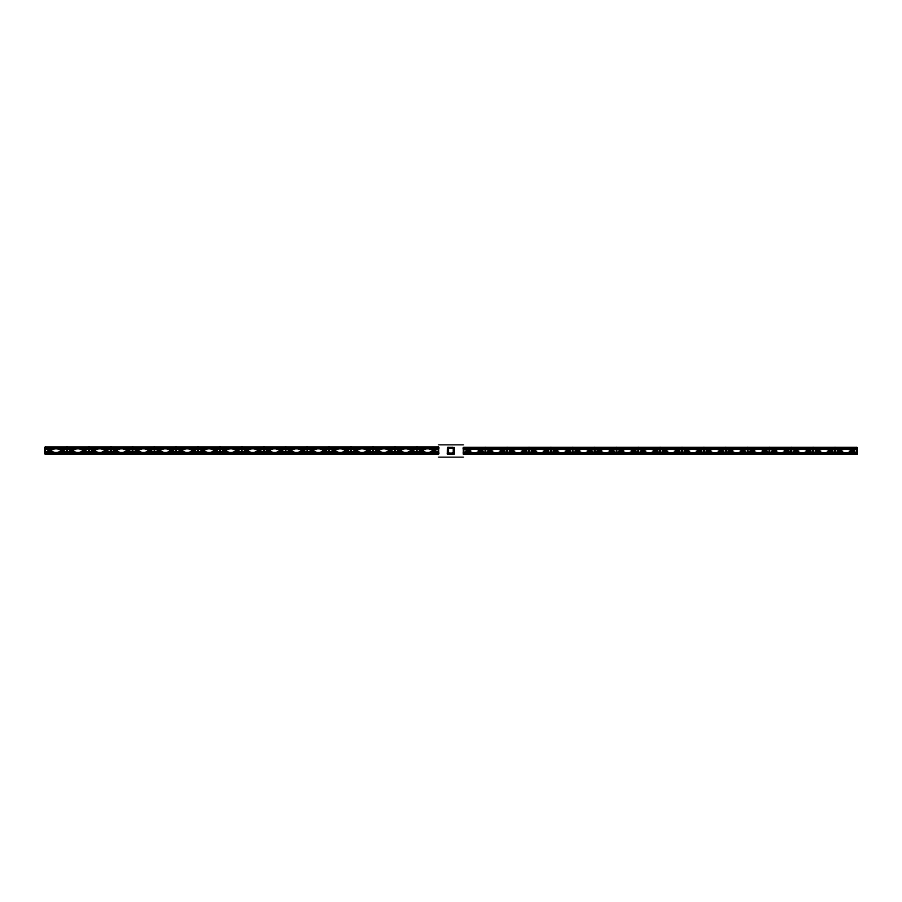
<?xml version="1.0" encoding="UTF-8"?>
<svg xmlns="http://www.w3.org/2000/svg" width="902" height="902" viewBox="0 0 902 902"><rect width="100%" height="100%" fill="white"/><g stroke="black" fill="none" stroke-linecap="round" stroke-linejoin="round"><path stroke-width="1.35" d="M45.235 452.545L54.887 447.787M46.385 452.545L56.025 447.787L65.677 452.545M65.677 448.655L56.025 453.402L46.385 448.655M57.176 453.402L66.816 448.655M67.098 452.545L76.749 447.787M68.236 452.545L77.888 447.787L87.539 452.545M87.539 448.655L77.888 453.402L68.236 448.655M79.026 453.402L88.678 448.655M98.6 447.787L88.96 452.545L88.96 447.313M90.099 452.545L99.75 447.787L109.39 452.545M109.39 448.655L99.75 453.402L90.099 448.655M100.889 453.402L110.54 448.655M110.811 452.545L120.462 447.787M111.949 452.545L121.601 447.787L131.252 452.545M131.252 448.655L121.601 453.402L111.949 448.655M122.74 453.402L132.391 448.655M132.673 452.545L142.313 447.787M133.812 452.545L143.463 447.787L153.103 452.545M153.103 448.655L143.463 453.402L133.812 448.655M144.602 453.402L154.253 448.655M154.524 452.545L164.175 447.787M155.674 452.545L165.314 447.787L174.965 452.545M174.965 448.655L165.314 453.402L155.674 448.655M166.464 453.402L176.104 448.655M186.037 447.787L176.386 452.545L176.386 447.313M177.525 452.545L187.176 447.787L196.828 452.545M196.828 448.655L187.176 453.402L177.525 448.655M188.315 453.402L197.966 448.655M207.888 447.787L198.248 452.545L198.248 447.313M199.387 452.545L209.038 447.787L218.679 452.545M218.679 448.655L209.038 453.402L199.387 448.655M210.177 453.402L219.829 448.655M220.099 452.545L229.751 447.787M221.238 452.545L230.889 447.787L240.541 452.545M240.541 448.655L230.889 453.402L221.238 448.655M232.028 453.402L241.68 448.655M241.961 452.545L251.613 447.787M243.1 452.545L252.752 447.787L262.403 452.545M262.403 448.655L252.752 453.402L243.1 448.655M253.89 453.402L263.542 448.655M263.812 452.545L273.464 447.787M264.962 452.545L274.603 447.787L284.254 452.545M284.254 448.655L274.603 453.402L264.962 448.655M275.753 453.402L285.393 448.655M295.326 447.787L285.675 452.545L285.675 447.313M286.813 452.545L296.465 447.787L306.116 452.545M306.116 448.655L296.465 453.402L286.813 448.655M297.604 453.402L307.255 448.655M307.537 452.545L317.177 447.787M308.676 452.545L318.327 447.787L327.967 452.545M327.967 448.655L318.327 453.402L308.676 448.655M319.466 453.402L329.117 448.655M329.388 452.545L339.039 447.787M330.538 452.545L340.178 447.787L349.829 452.545M349.829 448.655L340.178 453.402L330.538 448.655M341.317 453.402L350.968 448.655M351.25 452.545L360.901 447.787M352.389 452.545L362.04 447.787L371.692 452.545M371.692 448.655L362.04 453.402L352.389 448.655M363.179 453.402L372.83 448.655M373.101 452.545L382.752 447.787M374.251 452.545L383.891 447.787L393.543 452.545M393.543 448.655L383.891 453.402L374.251 448.655M385.041 453.402L394.681 448.655M394.963 452.545L404.615 447.787M396.102 452.545L405.753 447.787L415.405 452.545M415.405 448.655L405.753 453.402L396.102 448.655M406.892 453.402L416.544 448.655M416.825 452.545L426.466 447.787M417.964 452.545L427.616 447.787L437.256 452.545M437.256 448.655L427.616 453.402L417.964 448.655M428.754 453.402L438.406 448.655M463.594 452.815L473.246 448.068M464.744 452.815L474.384 448.068L484.036 452.815M475.591 453.086L484.036 448.925M476.741 453.086L485.175 448.925M485.456 452.815L495.108 448.068M486.595 452.815L496.247 448.068L505.898 452.815M497.453 453.086L505.898 448.925M498.592 453.086L507.037 448.925M507.319 452.815L516.959 448.068M508.457 452.815L518.109 448.068L527.749 452.815M519.315 453.086L527.749 448.925M520.454 453.086L528.899 448.925M529.17 452.815L538.821 448.068M530.308 452.815L539.96 448.068L549.611 452.815M541.166 453.086L549.611 448.925M542.305 453.086L550.75 448.925M551.032 452.815L560.683 448.068M552.171 452.815L561.822 448.068L571.462 452.815M563.028 453.086L571.462 448.925M564.167 453.086L572.612 448.925M572.883 452.815L582.534 448.068M574.033 452.815L583.673 448.068L593.324 452.815M584.879 453.086L593.324 448.925M586.029 453.086L594.463 448.925M594.745 452.815L604.396 448.068M595.884 452.815L605.535 448.068L615.187 452.815M606.742 453.086L615.187 448.925M607.88 453.086L616.325 448.925M616.607 452.815L626.247 448.068M617.746 452.815L627.397 448.068L637.038 452.815M628.604 453.086L637.038 448.925M629.743 453.086L638.188 448.925M638.458 452.815L648.11 448.068M639.597 452.815L649.248 448.068L658.9 452.815M650.455 453.086L658.9 448.925M651.594 453.086L660.038 448.925M660.32 452.815L669.972 448.068M661.459 452.815L671.111 448.068L680.762 452.815M672.317 453.086L680.762 448.925M673.456 453.086L681.901 448.925M682.171 452.815L691.823 448.068M683.321 452.815L692.962 448.068L702.613 452.815M694.168 453.086L702.613 448.925M695.318 453.086L703.752 448.925M704.034 452.815L713.685 448.068M705.172 452.815L714.824 448.068L724.475 452.815M716.03 453.086L724.475 448.925M717.169 453.086L725.614 448.925M725.896 452.815L735.536 448.068M727.035 452.815L736.686 448.068L746.326 452.815M737.892 453.086L746.326 448.925M739.031 453.086L747.476 448.925M747.747 452.815L757.398 448.068M748.897 452.815L758.537 448.068L768.188 452.815M759.743 453.086L768.188 448.925M760.882 453.086L769.327 448.925M769.609 452.815L779.26 448.068M770.748 452.815L780.399 448.068L790.051 452.815M781.606 453.086L790.051 448.925M782.744 453.086L791.189 448.925M791.46 452.815L801.111 448.068M792.61 452.815L802.25 448.068L811.901 452.815M803.457 453.086L811.901 448.925M804.607 453.086L813.04 448.925M813.322 452.815L822.974 448.068M814.461 452.815L824.112 448.068L833.764 452.815M825.319 453.086L833.764 448.925M826.457 453.086L834.902 448.925M835.184 452.815L844.824 448.068M836.323 452.815L845.975 448.068L855.615 452.815M847.181 453.086L855.615 448.925M848.32 453.086L856.765 448.925M438.496 444.81L463.493 444.81M45.1 447.313L438.541 447.313M454.134 447.46L454.134 452.815L453.356 452.815L453.356 447.933M45.1 447.629L438.541 447.629M448.046 447.629L452.804 447.629M463.459 447.595L856.9 447.595M45.1 447.787L438.541 447.787M452.939 447.764L454.134 447.764M463.594 447.775L485.175 447.775M485.456 447.775L507.037 447.775M507.319 447.775L528.899 447.775M529.17 447.775L550.75 447.775M551.032 447.775L572.612 447.775M572.883 447.775L594.463 447.775M594.745 447.775L616.325 447.775M616.607 447.775L638.188 447.775M638.458 447.775L660.038 447.775M660.32 447.775L681.901 447.775M682.171 447.775L703.752 447.775M704.034 447.775L725.614 447.775M725.896 447.775L747.476 447.775M747.747 447.775L769.327 447.775M769.609 447.775L791.189 447.775M791.46 447.775L813.04 447.775M813.322 447.775L834.902 447.775M835.184 447.775L856.765 447.775M45.235 447.899L66.816 447.899M67.098 447.899L88.678 447.899M88.96 447.899L110.54 447.899M110.811 447.899L132.391 447.899M132.673 447.899L154.253 447.899M154.524 447.899L176.104 447.899M176.386 447.899L197.966 447.899M198.248 447.899L219.829 447.899M220.099 447.899L241.68 447.899M241.961 447.899L263.542 447.899M263.812 447.899L285.393 447.899M285.675 447.899L307.255 447.899M307.537 447.899L329.117 447.899M329.388 447.899L350.968 447.899M351.25 447.899L372.83 447.899M373.101 447.899L394.681 447.899M394.963 447.899L416.544 447.899M416.825 447.899L438.406 447.899M448.046 448.035L454.134 447.933M463.459 447.899L856.9 447.899M45.1 448.102L438.541 448.102M448.046 448.238L452.939 448.238L452.939 447.46L447.572 447.46M463.459 448.068L856.9 448.068M463.459 448.373L856.9 448.373M45.1 448.508L438.541 448.508M45.1 448.655L438.541 448.655M447.572 448.79L448.362 448.655L448.362 453.537M463.459 448.79L856.9 448.79M463.459 448.925L856.9 448.925M45.1 452.545L438.541 452.545M45.1 452.68L438.541 452.68M453.356 452.68L454.134 452.68M463.459 452.815L856.9 452.815M45.1 453.097L65.587 453.097M66.816 453.097L87.449 453.097M88.678 453.097L88.96 453.875M90.177 453.097L153.024 453.097M154.253 453.097L174.875 453.097M177.615 453.097L196.737 453.097M199.466 453.097L220.099 453.097M221.328 453.097L240.451 453.097M241.68 453.097L284.175 453.097M285.393 453.097L285.675 453.875M286.904 453.097L307.537 453.097M308.755 453.097L349.739 453.097M350.968 453.097L371.601 453.097M373.101 453.097L372.83 453.875M374.33 453.097L437.177 453.097M438.541 453.097L438.406 453.875M463.459 452.951L856.9 452.951M45.235 453.289L66.816 453.289M67.098 453.289L88.678 453.289M88.96 453.289L110.54 453.289M110.811 453.289L132.391 453.289M132.673 453.289L154.253 453.289M154.524 453.289L176.104 453.289M176.386 453.289L197.966 453.289M198.248 453.289L219.829 453.289M220.099 453.289L241.68 453.289M241.961 453.289L263.542 453.289M263.812 453.289L285.393 453.289M285.675 453.289L307.255 453.289M307.537 453.289L329.117 453.289M329.388 453.289L350.968 453.289M351.25 453.289L372.83 453.289M373.101 453.289L394.681 453.289M394.963 453.289L416.544 453.289M416.825 453.289L438.406 453.289M447.572 453.232L447.437 454.01L447.572 448.655M453.661 453.232L448.768 453.232L448.768 454.01L454.134 454.146L453.356 454.01M45.1 453.402L438.541 453.402M448.914 453.424L453.661 453.424M45.1 453.559L438.541 453.559M447.572 453.537L448.768 453.537M45.1 453.875L438.541 453.875M447.572 453.706L453.661 453.83M463.459 454.146L856.9 454.146M438.496 457.19L463.493 457.19M847.113 448.068L856.765 452.815M836.323 448.925L844.768 453.086M835.184 448.925L843.618 453.086M825.251 448.068L834.902 452.815M814.461 448.925L822.906 453.086M813.322 448.925L821.767 453.086M803.4 448.068L813.04 452.815M792.61 448.925L801.055 453.086M791.46 448.925L799.905 453.086M781.538 448.068L791.189 452.815M770.748 448.925L779.193 453.086M769.609 448.925L778.054 453.086M759.687 448.068L769.327 452.815M748.897 448.925L757.33 453.086M747.747 448.925L756.192 453.086M737.825 448.068L747.476 452.815M727.035 448.925L735.48 453.086M725.896 448.925L734.329 453.086M715.962 448.068L725.614 452.815M705.172 448.925L713.617 453.086M704.034 448.925L712.479 453.086M694.112 448.068L703.752 452.815M683.321 448.925L691.755 453.086M682.171 448.925L690.616 453.086M672.249 448.068L681.901 452.815M661.459 448.925L669.904 453.086M660.32 448.925L668.765 453.086M650.387 448.068L660.038 452.815M639.597 448.925L648.042 453.086M638.458 448.925L646.903 453.086M628.536 448.068L638.188 452.815M617.746 448.925L626.191 453.086M616.607 448.925L625.041 453.086M606.674 448.068L616.325 452.815M595.884 448.925L604.329 453.086M594.745 448.925L603.19 453.086M584.823 448.068L594.463 452.815M574.033 448.925L582.466 453.086M572.883 448.925L581.328 453.086M562.961 448.068L572.612 452.815M552.171 448.925L560.616 453.086M551.032 448.925L559.477 453.086M541.099 448.068L550.75 452.815M530.308 448.925L538.753 453.086M529.17 448.925L537.615 453.086M519.248 448.068L528.899 452.815M508.457 448.925L516.902 453.086M507.319 448.925L515.752 453.086M497.385 448.068L507.037 452.815M486.595 448.925L495.04 453.086M485.456 448.925L493.901 453.086M475.534 448.068L485.175 452.815M464.744 448.925L473.178 453.086M463.594 448.925L472.039 453.086M428.754 447.787L438.406 452.545L438.406 447.313M416.825 448.655L426.466 453.402M406.892 447.787L416.544 452.545M394.963 448.655L404.615 453.402M385.041 447.787L394.681 452.545M373.101 448.655L382.752 453.402M363.179 447.787L372.83 452.545L372.83 447.313M351.25 448.655L360.901 453.402M341.317 447.787L350.968 452.545M329.388 448.655L339.039 453.402M319.466 447.787L329.117 452.545M307.537 448.655L317.177 453.402M297.604 447.787L307.255 452.545M285.675 448.655L295.326 453.402M275.753 447.787L285.393 452.545M263.812 448.655L273.464 453.402M253.89 447.787L263.542 452.545M241.961 448.655L251.613 453.402M232.028 447.787L241.68 452.545M220.099 448.655L229.751 453.402M210.177 447.787L219.829 452.545M198.248 448.655L207.888 453.402M188.315 447.787L197.966 452.545L197.966 447.313M176.386 448.655L186.037 453.402M166.464 447.787L176.104 452.545L176.104 447.313M154.524 448.655L164.175 453.402M144.602 447.787L154.253 452.545M132.673 448.655L142.313 453.402M122.74 447.787L132.391 452.545M110.811 448.655L120.462 453.402M100.889 447.787L110.54 452.545M88.96 448.655L98.6 453.402M79.026 447.787L88.678 452.545M67.098 448.655L76.749 453.402M57.176 447.787L66.816 452.545M45.235 448.655L54.887 453.402M856.765 447.595L856.765 454.146M835.038 447.46L835.038 454.292M834.902 447.595L834.902 454.146M813.322 447.595L813.322 454.146M813.187 447.46L813.187 454.292M813.04 447.595L813.04 454.146M791.46 447.595L791.46 454.146M791.325 447.46L791.325 454.292M791.189 447.595L791.189 454.146M769.474 447.46L769.474 454.292M769.327 447.595L769.327 454.146M747.747 447.595L747.747 454.146M747.611 447.46L747.611 454.292M725.896 447.595L725.896 454.146M725.749 447.46L725.749 454.292M725.614 447.595L725.614 454.146M703.898 447.46L703.898 454.292M703.752 447.595L703.752 454.146M682.171 447.595L682.171 454.146M682.036 447.46L682.036 454.292M660.32 447.595L660.32 454.146M660.185 447.46L660.185 454.292M660.038 447.595L660.038 454.146M638.323 447.46L638.323 454.292M638.188 447.595L638.188 454.146M616.607 447.595L616.607 454.146M616.461 447.46L616.461 454.292M594.745 447.595L594.745 454.146M594.61 447.46L594.61 454.292M594.463 447.595L594.463 454.146M572.747 447.46L572.747 454.292M572.612 447.595L572.612 454.146M551.032 447.595L551.032 454.146M550.885 447.46L550.885 454.292M529.17 447.595L529.17 454.146M529.034 447.46L529.034 454.292M528.899 447.595L528.899 454.146M507.319 447.595L507.319 454.146M507.172 447.46L507.172 454.292M507.037 447.595L507.037 454.146M485.456 447.595L485.456 454.146M485.321 447.46L485.321 454.292M463.594 447.595L463.594 454.146M453.954 447.933L453.954 452.68M453.83 452.815L453.83 454.01M453.661 452.815L453.661 454.01M453.548 447.933L453.548 452.68M452.804 447.46L452.804 448.238M448.914 453.232L448.914 454.01M448.159 448.79L448.159 453.537M448.046 447.46L448.046 448.655M447.888 447.46L447.753 453.537M416.825 447.313L416.825 453.875M416.679 447.178L416.679 454.01M394.963 447.313L394.963 453.875M394.828 447.178L394.828 454.01M394.681 447.313L394.681 453.875M372.966 447.178L372.966 454.01M351.25 447.313L351.25 453.875M351.115 447.178L351.115 454.01M329.388 447.313L329.388 453.875M329.253 447.178L329.253 454.01M329.117 447.313L329.117 453.875M307.39 447.178L307.39 454.01M307.255 447.313L307.255 453.875M285.539 447.178L285.539 454.01M263.812 447.313L263.812 453.875M263.677 447.178L263.677 454.01M263.542 447.313L263.542 453.875M241.815 447.178L241.815 454.01M241.68 447.313L241.68 453.875M220.099 447.313L220.099 453.875M219.964 447.178L219.964 454.01M198.248 453.875L198.248 453.097L197.966 453.875M198.102 447.178L198.102 454.01M176.386 453.875L176.386 453.097L176.104 453.875M176.251 447.178L176.251 454.01M154.524 447.313L154.524 453.875M154.389 447.178L154.389 454.01M132.673 447.313L132.673 453.875M132.526 447.178L132.526 454.01M132.391 447.313L132.391 453.875M110.811 447.313L110.811 453.875M110.675 447.178L110.675 454.01M110.54 447.313L110.54 453.875M88.813 447.178L88.813 454.01M67.098 447.313L67.098 453.875M66.962 447.178L66.962 454.01M66.816 447.313L66.816 453.875M45.235 447.313L45.235 453.875M438.541 447.178L45.1 447.178L45.1 454.01L438.541 454.01L438.541 447.178M856.9 447.46L463.459 447.46L463.459 454.292L856.9 454.292L856.9 447.46M475.534 453.571L473.246 453.977L475.534 453.571M497.385 453.571L495.108 453.977L497.385 453.571M519.248 453.571L516.959 453.977L519.248 453.571M541.099 453.571L538.821 453.977L541.099 453.571M562.961 453.571L560.683 453.977L562.961 453.571M584.823 453.571L582.534 453.977L584.823 453.571M606.674 453.571L604.396 453.977L606.674 453.571M628.536 453.571L626.247 453.977L628.536 453.571M650.387 453.571L648.11 453.977L650.387 453.571M672.249 453.571L669.972 453.977L672.249 453.571M694.112 453.571L691.823 453.977L694.112 453.571M715.962 453.571L713.685 453.977L715.962 453.571M737.825 453.571L735.536 453.977L737.825 453.571M759.687 453.571L757.398 453.977L759.687 453.571M781.538 453.571L779.26 453.977L781.538 453.571M803.4 453.571L801.111 453.977L803.4 453.571M825.251 453.571L822.974 453.977L825.251 453.571M847.113 453.571L844.824 453.977L847.113 453.571"/></g></svg>
